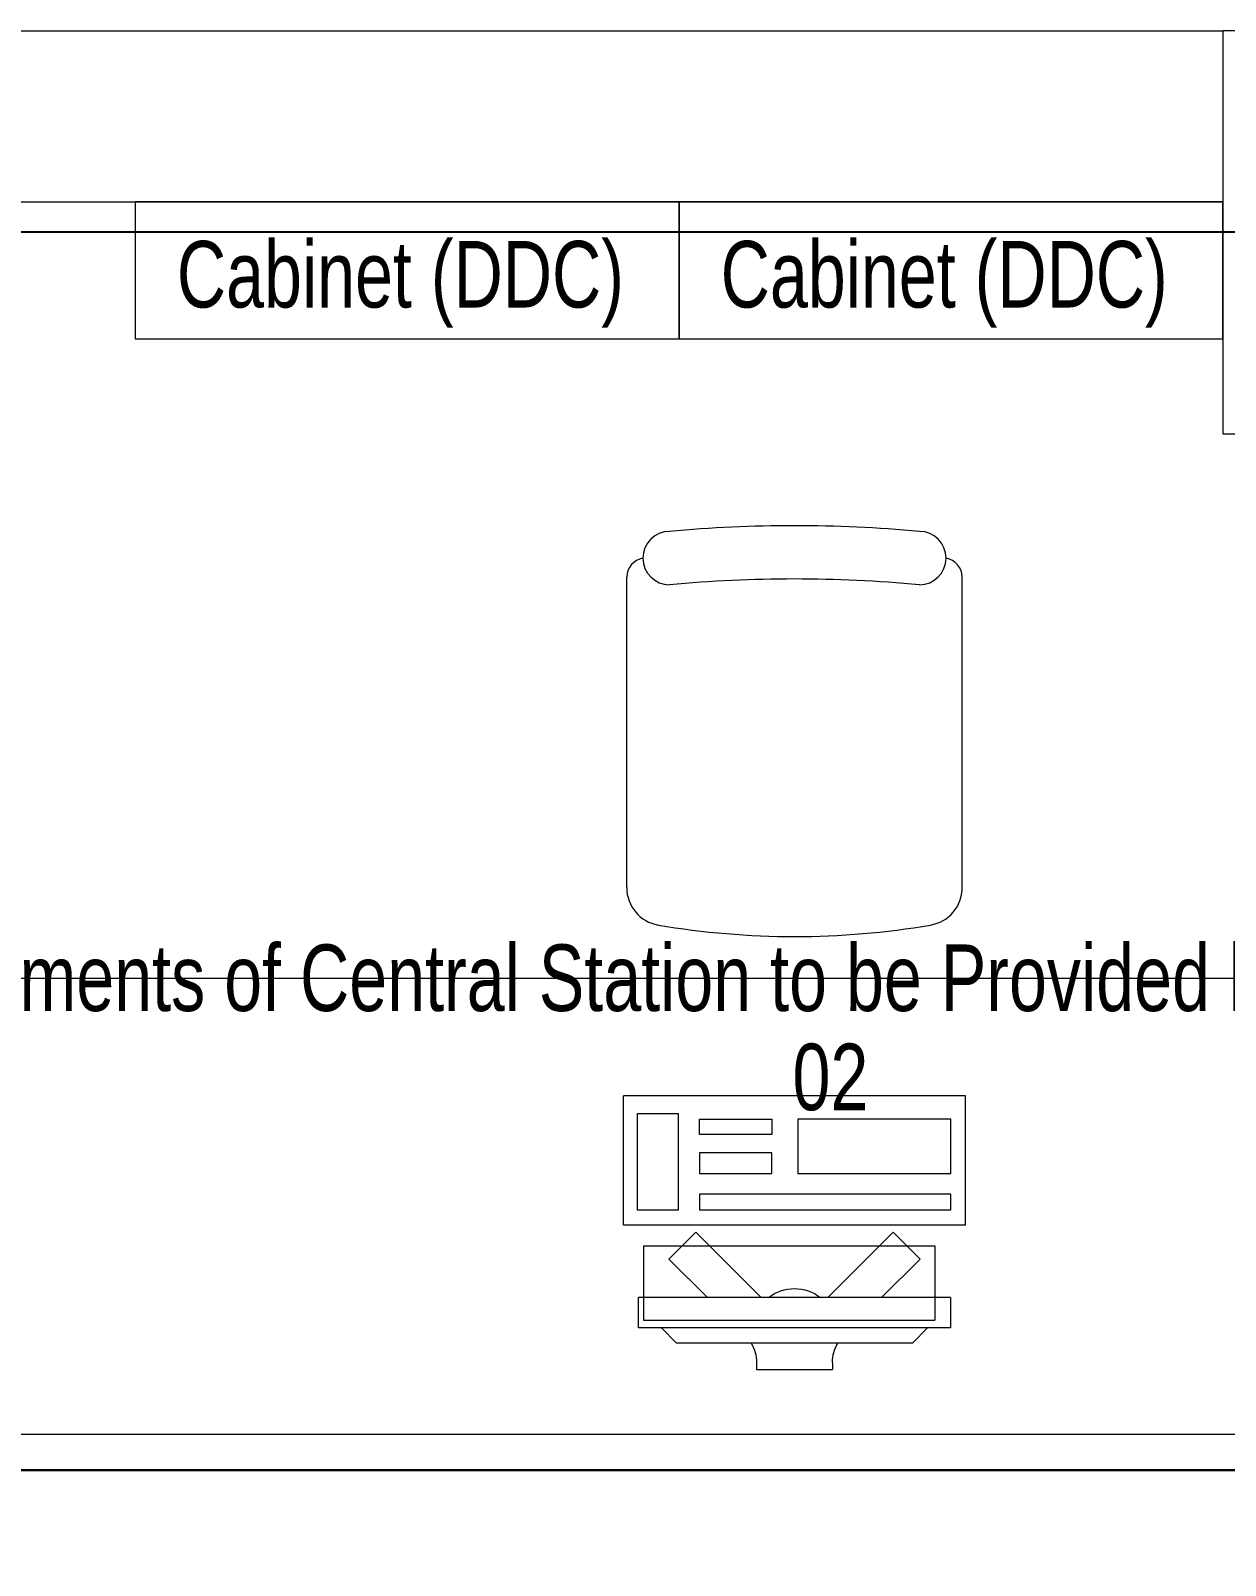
# Model space of a CAD drawing. Header units: metres. Extents: x 75097 to 220695, y -1557923 to -1361206.
# Drawn here: x 105981 to 107551, y -1398840 to -1396823 of the extents above; entities that cross this region are included whole.
import ezdxf

# ---------------------------------------------------------------- set-up
doc = ezdxf.new("R2010")
doc.units = ezdxf.units.M
doc.layers.get('0').update_dxf_attribs({"lineweight": 0})
doc.layers.add('A-100 - Copy$0$axes', color=8, linetype='Continuous')
for name, color, linetype, lineweight in [('A-100 - Copy$0$Medical Equipment and Furniture', 8, 'Continuous', 0), ('A-100 - Copy$0$Structure', 8, 'Continuous', 9), ('A-100 - Copy$0$Walls', 8, 'Continuous', 0), ('E-LG', 245, 'Continuous', 30)]:
    doc.layers.add(name, color=color, linetype=linetype, lineweight=lineweight)
doc.styles.add('A-100 - Copy$0$X3G_ENTITY_257CFD', font='swisscl.ttf', dxfattribs={"height": 200})

# ---------------------------------------------------------------- blocks, each defined once
blk = doc.blocks.new('A-100 - Copy$0$GF21021-P')
for p, q in [((-0.2206925752225288, 0.475630726151536), (-0.2206925752225288, 0.06749772800833401)), ((0.2204969616095695, 0.475630726151536), (0.2204969616095695, 0.06749772800833401))]:
    blk.add_line(p, q)
for centre, radius, start, end in [((-0.1706925752223469, 0.475630726151536), 0.05, 99.63288415992884, 180), ((-9.78068064796e-05, -0.5294775460317283), 1.069482816835118, 80.36711584007115, 99.63288415992884), ((0.1704969616093876, 0.475630726151536), 0.05, 0, 80.36711584007115), ((-0.1956925752219831, 0.06749772800833401), 0.025, 180, 261.4720758531163), ((-0.1642869922634418, 0.0424977280083283), 0.0351139560901341, 90, 270), ((-7.768512659999999e-07, 1.846735474005), 1.776735474005004, 264.6945553321432, 275.3052680112919), ((0.1640913786504825, 0.0424977280083283), 0.0351139560901341, 270, 90), ((0.1954969616090239, 0.06749772800833401), 0.025, 278.5279241468836, 0), ((0, 1.831363171441721), 1.831363171441721, 264.8532206013868, 275.1469821681449)]:
    blk.add_arc(centre, radius, start, end)
blk = doc.blocks.new('A-100 - Copy$0$ITCWLS1-P')
for p, q in [((-0.1699999999364081, 0.4500000000225556), (-0.1699999999982537, 2.18278e-11)), ((-0.1699999999400461, 0.4500000000225556), (5.82077e-11, 0.4500000000007275)), ((5.82077e-11, 0.4500000000007275), (0, 0)), ((-0.2650894508826422, 0.4300000000221987, 5.3142759e-09), (-0.3050894508816963, 0.4300000000222903, 5.3202569e-09)), ((-0.3050894508816963, 0.4300000000222903, 5.3202569e-09), (-0.305089450880502, 0.0200000000222894, 5.3430671e-09)), ((-0.2650894508826422, 0.4300000000221987, 5.3142759e-09), (-0.2650894508814479, 0.0200000000221979, 5.3370861e-09)), ((-0.1495693687724098, 0.4304734261705086), (-0.1291389324400199, 0.4304734261668706)), ((-0.1291389324400199, 0.4304734261668706), (-0.1291389324433112, 0.4089273506178871)), ((-0.1969999999455467, 0.4093850739918707), (-0.2949999999727879, 0.4093850740064229)), ((-0.2949999999691499, 0.0263850739975168), (-0.2949999999145802, 0.4093850740064229)), ((-0.1969999999964784, 0.0263850739866029), (-0.1969999999455467, 0.4093850739918707)), ((-0.3250894508822464, 0.3800000000194237, 5.3257268e-09), (-0.3050894508817641, 0.4000000000198165, 5.3217445e-09)), ((-0.3250894508822464, 0.3800000000194237, 5.3257268e-09), (-0.3250894508808251, 0.0700000000252438, 5.3435783e-09)), ((-0.3503228691952465, 0.2750000000221888), (-0.3596121910766719, 0.2750000000221888)), ((-0.3596121910766719, 0.1750000000221945), (-0.3596121910766719, 0.2750000000221888)), ((-0.350322869195243, 0.1750000000221945), (-0.3596121910766719, 0.1750000000221945)), ((-0.3250894508808251, 0.0700000000252438, 5.3435783e-09), (-0.3050894508804343, 0.0500000000247632, 5.3415795e-09)), ((-0.1969999999964784, 0.0263850739866029), (-0.2949999999727879, 0.0263850739975168)), ((-0.305089450880502, 0.0200000000222894, 5.3430671e-09), (-0.2650894508814479, 0.0200000000221979, 5.3370861e-09)), ((-0.1699999999982537, 2.18278e-11), (0, 0))]:
    blk.add_line(p, q)
at = {"extrusion": (2.482809e-10, 3.18408e-10, -1)}
for p, q in [((-0.2650894508823398, 0.3395227402161751), (-0.2144258003356191, 0.3901863907626434)), ((-0.1790704612763825, 0.3548310517032291), (-0.2144258003356191, 0.3901863907626434)), ((-0.2650894508821587, 0.2688120620979006), (-0.1790704612763825, 0.3548310517032291))]:
    blk.add_line(p, q, dxfattribs=at)
at = {"extrusion": (2.482809e-10, -3.18408e-10, -1)}
for p, q in [((-0.2650894508819313, 0.1811879379462553), (-0.1790704612763826, 0.0951689483411542)), ((-0.2650894508817466, 0.1104772598276042), (-0.2144258003356193, 0.0598136092817398)), ((-0.1790704612763826, 0.0951689483411542), (-0.2144258003356193, 0.0598136092817398))]:
    blk.add_line(p, q, dxfattribs=at)
for points in [[(-0.1291389324433112, 0.4089273506178871), (-0.1291389324869669, 0.0999575913556327), (-0.1495693688193568, 0.0999575913592707), (-0.1495693687724098, 0.4304734261705086)], [(-0.1495684718243585, 0.0999575913592774), (-0.1495690132306086, 0.0999576858905274), (-0.1495695460431087, 0.0999578405780274), (-0.1495700616681087, 0.0999580554217773), (-0.1495705601056086, 0.0999583132342774), (-0.1495710241681086, 0.0999586226092774), (-0.1495714452618585, 0.0999589749530274), (-0.1495718147931085, 0.0999593616717773), (-0.1495721327618585, 0.0999597741717774), (-0.1495724507306085, 0.0999603413592774), (-0.1495726999493586, 0.0999609257342774), (-0.1495728718243586, 0.0999615272967774), (-0.1495729663556086, 0.0999621288592774), (-0.1495729921368586, 0.0999627476092774), (-0.1495729405743585, 0.0999633577655274), (-0.1495728202618586, 0.0999639765155274), (-0.1495726226056085, 0.0999645866717774), (-0.1495723390118585, 0.0999651194842773), (-0.1495720382306086, 0.0999656007342774), (-0.1495716858868586, 0.0999660304217774), (-0.1495713077618587, 0.0999663999530274), (-0.1495708780743586, 0.0999667351092774), (-0.1495703968243586, 0.0999670358905274), (-0.1495698640118587, 0.0999672851092774), (-0.1495692882306087, 0.0999675085467774), (-0.1495686866681086, 0.0999676202655274), (-0.1495680679181085, 0.0999676546405274), (-0.1495674319806085, 0.0999676202655274), (-0.1495667960431085, 0.0999675085467774), (-0.1495661772931086, 0.0999673280780273), (-0.1495655843243585, 0.0999670702655274), (-0.1495650343243585, 0.0999667437030274), (-0.1495645444806085, 0.0999663312030274), (-0.1495641233868586, 0.0999659187030274), (-0.1495637624493585, 0.0999654202655274), (-0.1495634530743587, 0.0999648702655274), (-0.1495632124493585, 0.0999642772967774), (-0.1495630319806086, 0.0999636585467774), (-0.1495629288556085, 0.0999630312030274), (-0.1495629030743587, 0.0999624038592774), (-0.1495629632306087, 0.0999618022967774), (-0.1495630749493585, 0.0999613038592774), (-0.1495632382306086, 0.0999608226092774), (-0.1495634530743587, 0.0999603585467774), (-0.1495637022931086, 0.0999599116717774), (-0.1495639858868586, 0.0999595077655274), (-0.1495643038556086, 0.0999591296405274), (-0.1495646476056086, 0.0999588030780274), (-0.1495650171368587, 0.0999585108905274), (-0.1495654124493585, 0.0999582616717774), (-0.1495658335431086, 0.0999580468280274), (-0.1495667015118586, 0.0999577546405274), (-0.1495675952618586, 0.0999576085467774), (-0.1495684718243585, 0.0999575913592774)], [(-0.1495726226056085, 0.0999608827655274), (-0.1495727429181085, 0.0999613124530274), (-0.1495728374493587, 0.0999617421405273), (-0.1495728976056087, 0.0999621718280274), (-0.1495729147931085, 0.0999626015155273), (-0.1495728976056087, 0.0999630312030274), (-0.1495728374493587, 0.0999634608905274), (-0.1495727343243586, 0.0999638905780274), (-0.1495725882306086, 0.0999643202655274), (-0.1495633327618585, 0.0999643632342774), (-0.1495630921368586, 0.0999635038592773), (-0.1495630061993586, 0.0999626358905274), (-0.1495630233868587, 0.0999622062030274), (-0.1495630921368586, 0.0999617679217774), (-0.1495631866681085, 0.0999613296405274), (-0.1495633327618585, 0.0999608827655274), (-0.1495726226056085, 0.0999608827655274)], [(-0.1495684718243585, 0.0999576772967774), (-0.1495701905743586, 0.0999582015155274), (-0.1495701991681085, 0.0999583046405274), (-0.1495701304181086, 0.0999583905780274), (-0.1495702335431087, 0.0999584507342774), (-0.1495703882306086, 0.0999584421405274), (-0.1495705515118587, 0.0999584421405274), (-0.1495706632306085, 0.0999585108905274), (-0.1495703452618585, 0.0999585022967774), (-0.1495701819806087, 0.0999585108905274), (-0.1495700444806086, 0.0999585710467774), (-0.1495701304181086, 0.0999587343280274), (-0.1495702679181087, 0.0999588374530274), (-0.1495705944806086, 0.0999589233905274), (-0.1495709640118586, 0.0999589491717773), (-0.1495711358868587, 0.0999589663592774), (-0.1495712991681085, 0.0999590007342773), (-0.1495707233868585, 0.0999590007342773), (-0.1495707233868585, 0.0999590866717774), (-0.1495709468243586, 0.0999592585467774), (-0.1495711960431086, 0.0999593702655274), (-0.1495717632306085, 0.0999594562030274), (-0.1495716601056086, 0.0999594905780273), (-0.1495715397931087, 0.0999594819842774), (-0.1495714280743586, 0.0999594905780273), (-0.1495713335431087, 0.0999595335467774), (-0.1495714366681086, 0.0999598858905274), (-0.1495717460431086, 0.0999599116717774), (-0.1495720726056086, 0.0999599202655274), (-0.1495719608868585, 0.0999599632342774), (-0.1495718319806086, 0.0999599632342774), (-0.1495715569806085, 0.0999599632342774), (-0.1495715913556087, 0.0999601007342774), (-0.1495716772931087, 0.0999602038592774), (-0.1495719265118586, 0.0999603929217773), (-0.1495723819806086, 0.0999603929217773), (-0.1495723218243586, 0.0999604530780274), (-0.1495722358868586, 0.0999604616717774), (-0.1495720468243585, 0.0999604530780274), (-0.1495720210431085, 0.0999605218280274), (-0.1495720468243585, 0.0999605905780274), (-0.1495720811993585, 0.0999606679217774), (-0.1495720726056086, 0.0999607452655274), (-0.1495685749493586, 0.0999607452655274), (-0.1495685491681086, 0.0999606937030274), (-0.1495685835431085, 0.0999606421405274), (-0.1495686007306086, 0.0999605819842774), (-0.1495685491681086, 0.0999605132342774), (-0.1495636249493587, 0.0999605132342774), (-0.1495635390118587, 0.0999607194842774), (-0.1495633929181087, 0.0999607194842774), (-0.1495637882306086, 0.0999599460467774), (-0.1495685147931086, 0.0999598601092774), (-0.1495684632306086, 0.0999597569842774), (-0.1495683858868585, 0.0999596796405274), (-0.1495682827618586, 0.0999596108905274), (-0.1495682054181086, 0.0999595163592774), (-0.1495654038556086, 0.0999594905780273), (-0.1495641577618586, 0.0999594562030274), (-0.1495658507306087, 0.0999594304217774), (-0.1495659022931085, 0.0999593960467774), (-0.1495659022931085, 0.0999593272967774), (-0.1495659022931085, 0.0999592499530274), (-0.1495659366681087, 0.0999591640155274), (-0.1495658077618586, 0.0999590608905274), (-0.1495656616681086, 0.0999590093280274), (-0.1495654983868585, 0.0999589921405274), (-0.1495653351056086, 0.0999589921405274), (-0.1495649827618587, 0.0999590265155274), (-0.1495646476056086, 0.0999590007342773), (-0.1495648796368586, 0.0999589405780274), (-0.1495651632306086, 0.0999589405780274), (-0.1495654382306085, 0.0999589405780274), (-0.1495656874493586, 0.0999588804217774), (-0.1495656530743586, 0.0999587085467774), (-0.1495656272931086, 0.0999585108905274), (-0.1495652577618586, 0.0999585108905274), (-0.1495653608868587, 0.0999584507342774), (-0.1495654983868585, 0.0999584507342774), (-0.1495656530743586, 0.0999584507342774), (-0.1495657905743587, 0.0999583905780274), (-0.1495658077618586, 0.0999582960467774), (-0.1495657476056086, 0.0999582015155274), (-0.1495660483868587, 0.0999580554217773), (-0.1495663663556087, 0.0999579351092774), (-0.1495670280743585, 0.0999577718280274), (-0.1495676897931085, 0.0999576858905274), (-0.1495683515118585, 0.0999576772967774), (-0.1495684718243585, 0.0999576772967774)], [(-0.1495706202618586, 0.0999645007342774), (-0.1495705944806086, 0.0999646210467774), (-0.1495705772931085, 0.0999647499530274), (-0.1495723561993586, 0.0999647929217774), (-0.1495706202618586, 0.0999648101092774), (-0.1495705171368585, 0.0999649046405274), (-0.1495704913556085, 0.0999649905780274), (-0.1495705171368585, 0.0999650765155274), (-0.1495706374493585, 0.0999650765155274), (-0.1495705601056086, 0.0999651796405274), (-0.1495706116681087, 0.0999652655780274), (-0.1495707233868585, 0.0999652741717774), (-0.1495709897931087, 0.0999652655780274), (-0.1495710585431086, 0.0999651796405274), (-0.1495711530743585, 0.0999651108905274), (-0.1495713593243587, 0.0999649562030274), (-0.1495713679181086, 0.0999650335467774), (-0.1495713249493585, 0.0999650937030274), (-0.1495712819806086, 0.0999651538592774), (-0.1495712733868587, 0.0999652397967774), (-0.1495720726056086, 0.0999652655780274), (-0.1495718921368586, 0.0999652913592774), (-0.1495716944806086, 0.0999652913592774), (-0.1495712991681085, 0.0999652999530274), (-0.1495711702618586, 0.0999654804217773), (-0.1495710499493587, 0.0999657038592773), (-0.1495711874493587, 0.0999657554217773), (-0.1495713679181086, 0.0999657554217773), (-0.1495717632306085, 0.0999657554217773), (-0.1495700444806086, 0.0999660390155274), (-0.1495700788556086, 0.0999659616717774), (-0.1495700874493585, 0.0999658499530274), (-0.1495699929181086, 0.0999658241717774), (-0.1495698640118587, 0.0999658499530274), (-0.1495697866681086, 0.0999660218280273), (-0.1495697522931086, 0.0999661335467774), (-0.1495697608868586, 0.0999662452655273), (-0.1495712991681085, 0.0999662452655273), (-0.1495698983868586, 0.0999662796405274), (-0.1495697608868586, 0.0999664257342774), (-0.1495698124493586, 0.0999665546405274), (-0.1495698382306086, 0.0999666233905274), (-0.1495698382306086, 0.0999667093280274), (-0.1495707233868585, 0.0999667351092774), (-0.1495704655743587, 0.0999667866717773), (-0.1495701905743586, 0.0999667866717773), (-0.1495696147931086, 0.0999667952655274), (-0.1495695546368586, 0.0999668812030273), (-0.1495696147931086, 0.0999669929217774), (-0.1495697093243585, 0.0999670187030274), (-0.1495698382306086, 0.0999670187030274), (-0.1495697608868586, 0.0999672507342774), (-0.1495687038556085, 0.0999675085467774), (-0.1495681624493587, 0.0999675772967774), (-0.1495676124493587, 0.0999675687030274), (-0.1495674663556087, 0.0999674827655274), (-0.1495672944806087, 0.0999674569842774), (-0.1495671226056087, 0.0999674226092774), (-0.1495670022931087, 0.0999672851092774), (-0.1495661429181087, 0.0999672249530274), (-0.1495669765118587, 0.0999671647967774), (-0.1495668046368587, 0.0999669929217774), (-0.1495666069806086, 0.0999668726092774), (-0.1495663921368585, 0.0999668038592774), (-0.1495661601056085, 0.0999667694842774), (-0.1495651976056086, 0.0999667351092774), (-0.1495662632306086, 0.0999667351092774), (-0.1495662202618585, 0.0999666147967774), (-0.1495662890118586, 0.0999665890155274), (-0.1495663319806085, 0.0999665374530274), (-0.1495664265118587, 0.0999664257342774), (-0.1495666069806086, 0.0999664687030274), (-0.1495666585431087, 0.0999666147967774), (-0.1495667960431085, 0.0999667351092774), (-0.1495668905743587, 0.0999666749530274), (-0.1495668647931087, 0.0999665632342773), (-0.1495668046368587, 0.0999664601092774), (-0.1495667015118586, 0.0999663741717774), (-0.1495665726056087, 0.0999663054217774), (-0.1495651374493586, 0.0999662796405274), (-0.1495646476056086, 0.0999662796405274), (-0.1495664007306087, 0.0999660991717774), (-0.1495664265118587, 0.0999660218280273), (-0.1495663749493586, 0.0999659101092774), (-0.1495662632306086, 0.0999658155780274), (-0.1495641577618586, 0.0999657554217773), (-0.1495661772931086, 0.0999657554217773), (-0.1495662804181087, 0.0999655921405274), (-0.1495663835431086, 0.0999656093280274), (-0.1495665124493587, 0.0999656522967774), (-0.1495665124493587, 0.0999657296405274), (-0.1495668046368587, 0.0999657554217773), (-0.1495671226056087, 0.0999657554217773), (-0.1495671999493585, 0.0999656866717774), (-0.1495672858868585, 0.0999655319842774), (-0.1495671999493585, 0.0999653601092774), (-0.1495638483868585, 0.0999652999530274), (-0.1495664007306087, 0.0999652226092774), (-0.1495662632306086, 0.0999650765155274), (-0.1495663233868586, 0.0999648702655274), (-0.1495635390118587, 0.0999648101092774), (-0.1495662804181087, 0.0999647327655274), (-0.1495663491681086, 0.0999646296405273), (-0.1495663663556087, 0.0999645007342774), (-0.1495665468243587, 0.0999645007342774), (-0.1495665897931085, 0.0999646124530274), (-0.1495666327618587, 0.0999647499530274), (-0.1495669593243586, 0.0999647757342774), (-0.1495673202618587, 0.0999647929217774), (-0.1495673460431085, 0.0999645007342774), (-0.1495706202618586, 0.0999645007342774)], [(-0.1495707835431087, 0.0999653601092774), (-0.1495707749493585, 0.0999653858905274), (-0.1495707663556086, 0.0999654030780274), (-0.1495707147931086, 0.0999654288592774), (-0.1495706632306085, 0.0999654460467774), (-0.1495706202618586, 0.0999654718280274), (-0.1495705944806086, 0.0999654460467774), (-0.1495705772931085, 0.0999654202655274), (-0.1495705858868587, 0.0999653858905274), (-0.1495706030743585, 0.0999653601092774), (-0.1495706288556086, 0.0999653429217774), (-0.1495706546368586, 0.0999653343280274), (-0.1495706890118585, 0.0999653343280274), (-0.1495707233868585, 0.0999653601092774), (-0.1495707835431087, 0.0999653601092774)], [(-0.1495704397931087, 0.0999653601092774), (-0.1495704054181085, 0.0999655319842774), (-0.1495703796368587, 0.0999656265155274), (-0.1495703280743587, 0.0999657038592773), (-0.1495700444806086, 0.0999657038592773), (-0.1495700444806086, 0.0999655062030274), (-0.1495701476056087, 0.0999655147967774), (-0.1495702249493586, 0.0999654460467774), (-0.1495703108868586, 0.0999653687030274), (-0.1495704397931087, 0.0999653601092774)], [(-0.1495698983868586, 0.0999648702655274), (-0.1495698811993585, 0.0999650077655274), (-0.1495698038556087, 0.0999651624530273), (-0.1495696749493586, 0.0999652140155273), (-0.1495695202618587, 0.0999652140155273), (-0.1495691851056086, 0.0999652226092774), (-0.1495694772931085, 0.0999649819842774), (-0.1495696577618587, 0.0999648874530274), (-0.1495698640118587, 0.0999648702655274), (-0.1495698983868586, 0.0999648702655274)], [(-0.1495697179181087, 0.0999653601092774), (-0.1495696663556086, 0.0999654976092774), (-0.1495695804181086, 0.0999656522967774), (-0.1495693397931087, 0.0999656952655274), (-0.1495690905743586, 0.0999656952655274), (-0.1495685749493586, 0.0999657038592773), (-0.1495685577618585, 0.0999656093280274), (-0.1495686007306086, 0.0999655147967774), (-0.1495687554181085, 0.0999653601092774), (-0.1495697179181087, 0.0999653601092774)], [(-0.1495692108868586, 0.0999663312030274), (-0.1495691851056086, 0.0999663741717774), (-0.1495691163556086, 0.0999663827655274), (-0.1495690476056085, 0.0999663999530274), (-0.1495690046368586, 0.0999664687030274), (-0.1495691507306086, 0.0999665116717774), (-0.1495692968243586, 0.0999664858905274), (-0.1495694429181086, 0.0999664515155274), (-0.1495696147931086, 0.0999664515155274), (-0.1495696405743586, 0.0999666147967774), (-0.1495694686993586, 0.0999666577655274), (-0.1495692710431086, 0.0999666405780274), (-0.1495688585431086, 0.0999666147967774), (-0.1495687983868587, 0.0999665116717774), (-0.1495685749493586, 0.0999664772967774), (-0.1495684460431087, 0.0999664515155274), (-0.1495683257306085, 0.0999663655780274), (-0.1495692108868586, 0.0999663312030274)], [(-0.1495694171368586, 0.0999658671405274), (-0.1495693226056086, 0.0999659788592773), (-0.1495692280743587, 0.0999661851092774), (-0.1495684288556086, 0.0999661851092774), (-0.1495684116681085, 0.0999660562030274), (-0.1495684890118586, 0.0999659015155274), (-0.1495683429181086, 0.0999658757342774), (-0.1495684116681085, 0.0999658585467774), (-0.1495689186993586, 0.0999658499530274), (-0.1495694171368586, 0.0999658671405274)], [(-0.1495687554181085, 0.0999648702655274), (-0.1495686952618586, 0.0999650765155274), (-0.1495685405743586, 0.0999650937030274), (-0.1495683686993586, 0.0999651022967774), (-0.1495683515118585, 0.0999648960467773), (-0.1495685405743586, 0.0999648702655274), (-0.1495687554181085, 0.0999648702655274)], [(-0.1495685147931086, 0.0999600062030274), (-0.1495684890118586, 0.0999603499530273), (-0.1495637624493585, 0.0999603757342774), (-0.1495637624493585, 0.0999602897967774), (-0.1495637968243587, 0.0999601952655274), (-0.1495638741681086, 0.0999600062030274), (-0.1495685147931086, 0.0999600062030274)], [(-0.1495676897931085, 0.0999592241717773), (-0.1495678530743586, 0.0999592757342774), (-0.1495679476056085, 0.0999593015155274), (-0.1495680421368587, 0.0999593444842774), (-0.1495677757306085, 0.0999593960467774), (-0.1495674749493586, 0.0999593960467774), (-0.1495668561993585, 0.0999593960467774), (-0.1495669163556087, 0.0999593101092774), (-0.1495670968243586, 0.0999592671405273), (-0.1495672858868585, 0.0999592585467774), (-0.1495674921368587, 0.0999592585467774), (-0.1495676897931085, 0.0999592241717773)], [(-0.1495676124493587, 0.0999660991717774), (-0.1495677155743585, 0.0999661851092774), (-0.1495676811993586, 0.0999661851092774), (-0.1495676296368585, 0.0999661851092774), (-0.1495676038556085, 0.0999661851092774), (-0.1495675780743585, 0.0999661679217774), (-0.1495675694806086, 0.0999661421405274), (-0.1495675694806086, 0.0999660991717774), (-0.1495676124493587, 0.0999660991717774)], [(-0.1495673460431085, 0.0999648702655274), (-0.1495672515118586, 0.0999650077655274), (-0.1495671827618586, 0.0999651796405274), (-0.1495669765118587, 0.0999652054217774), (-0.1495667530743586, 0.0999652226092774), (-0.1495667530743586, 0.0999648702655274), (-0.1495673202618587, 0.0999648702655274), (-0.1495673460431085, 0.0999648702655274)]]:
    blk.add_lwpolyline(points)
for points in [[(-0.1018984156071383, 0.4304734261640989), (-0.0303916936063615, 0.4304734261568229), (-0.0303916936354653, 0.2294380549174093), (-0.1018984156362421, 0.2294380549246852)], [(-0.1018984156398801, 0.1953641349064128), (-0.0746577039717522, 0.1953641349027748), (-0.0746577039856998, 0.0999575913471441), (-0.1018984156538277, 0.0999575913507821)], [(-0.0303916936391033, 0.1953641348991368), (-0.0508221299714932, 0.1953641348991368), (-0.0508221299842274, 0.0999575913439608), (-0.0303916936518374, 0.0999575913439608)], [(-0.1495694400026829, 0.099963464303091), (-0.1495694384208311, 0.0999634824943854), (-0.1495694336752761, 0.09996349989475399), (-0.1495694257660177, 0.0999635165041967), (-0.1495694146930558, 0.0999635307408619), (-0.1495694012473164, 0.0999635433956754), (-0.1495693854287995, 0.0999635528867856), (-0.1495693688193568, 0.0999635592141923), (-0.1495693506280623, 0.0999635663325249), (-0.1495693340186196, 0.0999635758236351), (-0.1495693197819544, 0.0999635884784486), (-0.1495693079180668, 0.0999636035060396), (-0.1495692984269566, 0.0999636201154824), (-0.1495692920995498, 0.0999636383067768), (-0.1495692889358465, 0.0999636572889971), (-0.1495692897267723, 0.0999636762712174), (-0.1495692936814016, 0.0999636952534376), (-0.1495693007997342, 0.0999637126538062), (-0.1495693102908443, 0.0999637292632489), (-0.1495693229456577, 0.0999637434999141), (-0.1495693379732489, 0.0999637553638018), (-0.1495693553736174, 0.0999637640639861), (-0.1495693735649118, 0.0999637703913929), (-0.1495693925471321, 0.0999637727641704), (-0.1495698908304143, 0.0999637727641704), (-0.149569907439857, 0.0999637719732445), (-0.1495699232583739, 0.0999637680186154), (-0.1495699382859651, 0.0999637609002827), (-0.1495699517317043, 0.0999637522000984), (-0.1495699643865179, 0.0999637411271366), (-0.149569973877628, 0.0999637276813972), (-0.1495699817868864, 0.0999637126538062), (-0.1495699865324415, 0.0999636968352893), (-0.1495699881142932, 0.0999636802258466), (-0.1495699873233675, 0.0999636636164038), (-0.1495699841596639, 0.0999636477978869), (-0.1495699778322571, 0.0999636327702959), (-0.149569969132073, 0.0999636185336307), (-0.1495699580591111, 0.09996360666974301), (-0.1495699446133717, 0.09996359638770698), (-0.1495699303767065, 0.0999635884784486), (-0.1495699145581896, 0.0999635829419677), (-0.14956989162134, 0.0999635766145609), (-0.1495698702663423, 0.0999635679143766), (-0.1495698497022703, 0.0999635552595631), (-0.149569831510976, 0.0999635410228979), (-0.1495698149015333, 0.0999635244134552), (-0.1495698006648679, 0.0999635054312349), (-0.1495697895919062, 0.0999634848671629), (-0.1495697808917219, 0.0999634635121651), (-0.1495697745643151, 0.0999634405753156), (-0.1495697721915375, 0.0999634168475403), (-0.1495697247359869, 0.0999624440087513), (-0.1495697207813577, 0.0999623791528321), (-0.1495697191995059, 0.099962313505987), (-0.1495697207813577, 0.0999622486500677), (-0.1495697247359869, 0.0999621830032226), (-0.1495697286906162, 0.09996214029322699), (-0.1495697365998746, 0.0999620983741572), (-0.1495697468819105, 0.0999620564550875), (-0.1495697595367241, 0.0999620153269435), (-0.1495697753552411, 0.0999619749897254), (-0.1495697935465353, 0.09996193623435902), (-0.1495698149015333, 0.0999618982699185), (-0.1495698378383826, 0.0999618618873297), (-0.1495698639389357, 0.0999618278775183), (-0.14956989162134, 0.0999617946586328), (-0.1495699224674482, 0.0999617638125249), (-0.1495699541044818, 0.0999617353391945), (-0.1495699881142932, 0.0999617092386416), (-0.1495700237059562, 0.0999616847199405), (-0.1495700616703967, 0.0999616633649426), (-0.1495700996348374, 0.0999616443827223), (-0.1495701399720554, 0.0999616277732796), (-0.1495701803092734, 0.0999616135366144), (-0.1495702222283431, 0.0999616024636526), (-0.1495702641474129, 0.0999615945543941), (-0.1495703076483344, 0.0999615890179132), (-0.14957035035833, 0.0999615866451357), (-0.1495703930683258, 0.0999615866451357), (-0.1495704365692471, 0.0999615905997649), (-0.1495704856066494, 0.0999615985090234), (-0.149570533853126, 0.0999616095819852), (-0.1495705813086766, 0.0999616238186504), (-0.1495706279733014, 0.099961641219019), (-0.1495706738470005, 0.0999616617830909), (-0.1495707062749602, 0.0999616783925337), (-0.1495707363301423, 0.0999616981656798), (-0.1495707655943986, 0.0999617203116035), (-0.1495707924858772, 0.0999617448303046), (-0.1495708162136525, 0.0999617717217834), (-0.1495708383595763, 0.0999618009860396), (-0.1495708573417965, 0.0999618318321475), (-0.1495708739512392, 0.09996186505103301), (-0.1495708873969787, 0.0999618990608444), (-0.1495709063791989, 0.0999619599621344), (-0.1495709229886416, 0.0999620216543503), (-0.149570936434381, 0.0999620849284179), (-0.1495709475073429, 0.0999621482024854), (-0.1495709554166013, 0.09996221147655301), (-0.1495709609530821, 0.0999622755415464), (-0.1495709625349338, 0.0999623396065399), (-0.1495709617440081, 0.0999624036715333), (-0.1495709585803046, 0.0999624677365267), (-0.1495708873969787, 0.0999634405753156), (-0.1495708826514236, 0.0999634603484617), (-0.149570875533091, 0.0999634785397562), (-0.1495708660419809, 0.0999634959401248), (-0.1495708541780932, 0.0999635117586417), (-0.1495708399414278, 0.0999635259953068), (-0.1495708241229111, 0.0999635378591945), (-0.1495708067225424, 0.0999635481412305), (-0.1495707877403222, 0.0999635552595631), (-0.1495707687581019, 0.0999635592141923), (-0.1495707521486592, 0.0999635671234508), (-0.149570737911994, 0.0999635766145609), (-0.1495707244662546, 0.0999635884784486), (-0.1495707141842185, 0.0999636027151138), (-0.1495707054840344, 0.0999636177427049), (-0.1495706991566276, 0.0999636343521476), (-0.1495706959929243, 0.0999636517525162), (-0.1495706959929243, 0.0999636699438106), (-0.1495706983657018, 0.0999636873441792), (-0.1495707031112569, 0.0999637039536219), (-0.1495707110205152, 0.0999637197721388), (-0.1495707213025513, 0.099963734008804), (-0.1495707339573647, 0.0999637466636175), (-0.1495707481940299, 0.0999637569456535), (-0.1495707640125469, 0.0999637656458378), (-0.1495707806219896, 0.0999637703913929), (-0.1495707980223581, 0.0999637735550962), (-0.1495708162136525, 0.0999637727641704), (-0.1495715517746882, 0.0999637727641704), (-0.1495715707569084, 0.0999637703913929), (-0.1495715889482029, 0.099963764854912), (-0.1495716055576456, 0.0999637569456535), (-0.1495716213761625, 0.0999637458726917), (-0.1495716348219019, 0.0999637332178782), (-0.1495716466857896, 0.0999637181902871), (-0.1495716553859737, 0.0999637015808444), (-0.1495716617133805, 0.0999636833895499), (-0.1495716648770838, 0.0999636644073297), (-0.1495716656680098, 0.0999636454251094), (-0.1495716632952323, 0.0999636264428892), (-0.1495716577587512, 0.0999636082515947), (-0.1495716490585671, 0.099963591642152), (-0.149571638776531, 0.0999635758236351), (-0.1495716253307916, 0.0999635623778957), (-0.1495716103032006, 0.09996355051400801), (-0.1495715929028322, 0.0999635418138237), (-0.1495715755024635, 0.09996353548641698), (-0.1495715588930208, 0.0999635275771586), (-0.1495715430745038, 0.0999635172951226), (-0.1495715304196904, 0.0999635038493832), (-0.1495715193467285, 0.0999634888217921), (-0.1495715106465442, 0.0999634722123494), (-0.1495715059009891, 0.09996345402105498), (-0.1495715035282116, 0.0999634358297605), (-0.1495715043191376, 0.0999634168475403), (-0.1495715517746882, 0.0999624440087513), (-0.149571557311169, 0.0999623759891287), (-0.1495715588930208, 0.0999623071785802), (-0.149571558102095, 0.0999622383680317), (-0.1495715533565399, 0.0999621695574832), (-0.1495715462382071, 0.0999621007469348), (-0.1495715351652455, 0.0999620327273121), (-0.1495715209285803, 0.0999619654986153), (-0.1495715043191376, 0.0999618990608444), (-0.1495714892915464, 0.0999618555599229), (-0.1495714718911779, 0.0999618136408531), (-0.1495714521180317, 0.0999617733036351), (-0.1495714291811822, 0.0999617337573428), (-0.1495714038715551, 0.0999616965838281), (-0.1495713761891507, 0.0999616602012393), (-0.1495713461339686, 0.0999616269823537), (-0.149571313706009, 0.0999615945543941), (-0.1495712796961975, 0.0999615652901379), (-0.1495712433136088, 0.0999615376077333), (-0.1495712053491681, 0.0999615130890321), (-0.1495711658028759, 0.0999614909431085), (-0.1495711246747321, 0.0999614719608882), (-0.1495710503277027, 0.0999614419057061), (-0.1495709759806733, 0.0999614158051532), (-0.1495708992608663, 0.0999613928683038), (-0.1495708225410594, 0.0999613730951577), (-0.1495707450303266, 0.0999613572766408), (-0.1495706667286679, 0.0999613438309014), (-0.1495705876360834, 0.0999613343397912), (-0.149570508543499, 0.0999613280123845), (-0.1495704294509145, 0.0999613248486811), (-0.1495703495674042, 0.0999613256396069), (-0.1495702704748197, 0.0999613295942362), (-0.1495702103644555, 0.0999613375034946), (-0.1495701510450172, 0.0999613485764565), (-0.1495700925165048, 0.0999613628131216), (-0.1495700347789181, 0.0999613802134902), (-0.1495699778322571, 0.0999613999866364), (-0.1495699216765222, 0.09996142213256), (-0.149569867102639, 0.0999614482331129), (-0.1495698196470884, 0.0999614711699624), (-0.1495697737733893, 0.0999614980614411), (-0.149569729481542, 0.0999615273256973), (-0.1495696875624722, 0.099961559753657), (-0.14956964801618, 0.0999615945543941), (-0.1495696100517395, 0.0999616317279089), (-0.1495695752510023, 0.0999616720651269), (-0.1495695428230427, 0.0999617139841967), (-0.1495695135587863, 0.0999617574851181), (-0.1495694874582335, 0.09996180414974302), (-0.1495694621486064, 0.09996185476899701), (-0.1495694407936087, 0.0999619069701028), (-0.1495694210204627, 0.0999619599621344), (-0.1495694052019457, 0.0999620137450918), (-0.1495693917562063, 0.0999620683189751), (-0.1495693806832444, 0.0999621244747101), (-0.1495693735649118, 0.0999621798395192), (-0.1495693688193568, 0.09996223678617999), (-0.149569367237505, 0.099962292941915), (-0.1495693688193568, 0.09996234909764999)], [(-0.1495665689418667, 0.0999634405753156), (-0.1495665673600149, 0.0999634587666101), (-0.1495665626144599, 0.0999634761669787), (-0.1495665547052015, 0.0999634927764214), (-0.1495665436322396, 0.0999635070130866), (-0.1495665301865002, 0.0999635196679001), (-0.1495665143679833, 0.0999635291590103), (-0.1495664977585406, 0.09996353548641698), (-0.1495664795672461, 0.0999635418138237), (-0.1495664621668776, 0.09996355051400801), (-0.1495664463483607, 0.0999635615869699), (-0.1495664329026213, 0.0999635750327092), (-0.1495664218296596, 0.0999635908512261), (-0.1495664131294753, 0.0999636082515947), (-0.1495664068020684, 0.0999636264428892), (-0.1495664044292909, 0.0999636454251094), (-0.1495664044292909, 0.0999636651982555), (-0.1495664083839202, 0.0999636841804758), (-0.1495664147113268, 0.0999637023717702), (-0.1495664242024371, 0.0999637189812129), (-0.1495664360663248, 0.099963734008804), (-0.14956645030299, 0.0999637474545434), (-0.1495664661215069, 0.0999637577365794), (-0.1495664835218754, 0.0999637656458378), (-0.1495665025040956, 0.0999637711823187), (-0.1495665214863159, 0.0999637727641704), (-0.1495672333195762, 0.0999637727641704), (-0.1495672499290189, 0.0999637719732445), (-0.1495672657475359, 0.0999637680186154), (-0.1495672807751268, 0.0999637609002827), (-0.1495672942208662, 0.0999637522000984), (-0.1495673068756796, 0.0999637411271366), (-0.1495673163667898, 0.0999637276813972), (-0.1495673242760483, 0.0999637126538062), (-0.1495673290216034, 0.0999636968352893), (-0.1495673306034552, 0.0999636802258466), (-0.1495673298125292, 0.0999636636164038), (-0.1495673266488259, 0.0999636477978869), (-0.1495673203214191, 0.0999636327702959), (-0.1495673116212347, 0.0999636185336307), (-0.149567300548273, 0.09996360666974301), (-0.1495672871025336, 0.09996359638770698), (-0.1495672728658685, 0.0999635884784486), (-0.1495672570473515, 0.0999635829419677), (-0.1495672396469828, 0.0999635781964126), (-0.1495672230375401, 0.0999635702871542), (-0.1495672080099492, 0.0999635600051182), (-0.1495671945642097, 0.0999635473503047), (-0.1495671827003221, 0.0999635331136394), (-0.1495671740001377, 0.0999635172951226), (-0.1495671668818052, 0.0999635006856799), (-0.1495671629271761, 0.0999634824943854), (-0.1495671621362501, 0.099963464303091), (-0.1495671621362501, 0.0999628236531568), (-0.1495682061583651, 0.0999628236531568), (-0.1495682061583651, 0.099963464303091), (-0.1495682045765135, 0.0999634824943854), (-0.14956820141281, 0.0999635006856799), (-0.1495681942944774, 0.0999635180860484), (-0.1495681855942931, 0.0999635339045653), (-0.1495681737304054, 0.0999635481412305), (-0.1495681602846662, 0.0999635600051182), (-0.1495681452570751, 0.0999635702871542), (-0.1495681286476324, 0.0999635781964126), (-0.1495681112472637, 0.0999635829419677), (-0.1495680954287469, 0.0999635884784486), (-0.1495680804011558, 0.0999635955967812), (-0.1495680669554164, 0.0999636058788172), (-0.1495680558824547, 0.0999636185336307), (-0.1495680463913446, 0.09996363197936999), (-0.1495680400639378, 0.0999636477978869), (-0.1495680361093085, 0.0999636636164038), (-0.1495680353183827, 0.0999636802258466), (-0.1495680376911602, 0.0999636968352893), (-0.1495680424367153, 0.0999637134447321), (-0.1495680503459736, 0.0999637276813972), (-0.1495680598370838, 0.0999637411271366), (-0.1495680724918974, 0.0999637529910243), (-0.1495680867285626, 0.0999637616912086), (-0.1495681017561535, 0.0999637680186154), (-0.1495681183655965, 0.0999637719732445), (-0.1495681349750392, 0.0999637727641704), (-0.1495688705360746, 0.0999637727641704), (-0.1495688863545915, 0.0999637719732445), (-0.1495689021731085, 0.0999637672276895), (-0.1495689172006994, 0.0999637609002827), (-0.1495689306464388, 0.0999637514091726), (-0.1495689425103265, 0.0999637403362108), (-0.1495689527923626, 0.0999637268904714), (-0.1495689599106952, 0.0999637126538062), (-0.1495689646562502, 0.0999636968352893), (-0.1495689662381018, 0.0999636802258466), (-0.149568965447176, 0.0999636644073297), (-0.1495689622834727, 0.0999636477978869), (-0.1495689559560659, 0.0999636327702959), (-0.1495689472558815, 0.0999636193245565), (-0.1495689369738457, 0.09996360666974301), (-0.1495689235281062, 0.09996359638770698), (-0.1495689092914411, 0.0999635884784486), (-0.1495688942638499, 0.0999635829419677), (-0.1495688776544072, 0.0999635750327092), (-0.1495688626268162, 0.0999635639597474), (-0.1495688491810768, 0.0999635513049339), (-0.1495688381081149, 0.0999635362773429), (-0.1495688301988566, 0.0999635196679001), (-0.1495688246623757, 0.0999635014766057), (-0.1495688222895982, 0.0999634832853113), (-0.149568823080524, 0.099963464303091), (-0.149568823080524, 0.0999617329664169), (-0.1495688214986722, 0.0999617139841967), (-0.1495688238714498, 0.0999616950019764), (-0.1495688286170048, 0.0999616776016078), (-0.1495688373171892, 0.0999616602012393), (-0.149568848390151, 0.0999616451736482), (-0.1495688618358905, 0.0999616325188347), (-0.1495688768634814, 0.0999616214458729), (-0.1495688942638499, 0.0999616143275403), (-0.1495689124551444, 0.0999616087910593), (-0.1495689290645871, 0.09996160009087499), (-0.1495689440921782, 0.0999615890179132), (-0.1495689567469917, 0.0999615755721739), (-0.1495689670290278, 0.099961559753657), (-0.1495689749382861, 0.0999615423532884), (-0.1495689788929154, 0.09996152416199401), (-0.149568980474767, 0.0999615059706995), (-0.1495689781019894, 0.0999614869884793), (-0.1495689733564344, 0.0999614687971848), (-0.1495689646562502, 0.0999614521877421), (-0.1495689535832884, 0.0999614371601511), (-0.149568940137549, 0.0999614245053375), (-0.149568924319032, 0.0999614134323757), (-0.1495689069186635, 0.0999614063140431), (-0.1495688887273691, 0.0999614015684881), (-0.1495688705360746, 0.0999614007775622), (-0.1495681587028145, 0.0999614007775622), (-0.1495681397205942, 0.0999614023594139), (-0.1495681223202255, 0.0999614063140431), (-0.1495681049198571, 0.0999614142233015), (-0.1495680898922659, 0.0999614245053375), (-0.1495680764465267, 0.0999614379510769), (-0.1495680653735648, 0.0999614529786679), (-0.1495680574643062, 0.0999614695881107), (-0.1495680519278254, 0.0999614869884793), (-0.1495680503459736, 0.0999615059706995), (-0.1495680511368996, 0.09996152416199401), (-0.1495680558824547, 0.0999615423532884), (-0.1495680630007873, 0.099961559753657), (-0.1495680732828232, 0.099961574781248), (-0.1495680859376368, 0.0999615890179132), (-0.149568100174302, 0.09996160009087499), (-0.1495681167837447, 0.0999616080001335), (-0.1495681349750392, 0.0999616143275403), (-0.1495681500026301, 0.0999616190730953), (-0.1495681642392953, 0.0999616269823537), (-0.1495681768941089, 0.0999616364734639), (-0.1495681871761448, 0.0999616491282774), (-0.1495681958763292, 0.0999616625740168), (-0.14956820141281, 0.0999616776016078), (-0.1495682053674393, 0.0999616926291989), (-0.1495682061583651, 0.0999617092386416), (-0.1495682061583651, 0.0999625389198527), (-0.1495671621362501, 0.0999625389198527), (-0.1495671621362501, 0.0999617092386416), (-0.1495671629271761, 0.0999616910473472), (-0.1495671668818052, 0.0999616728560527), (-0.1495671740001377, 0.09996165624661), (-0.1495671827003221, 0.0999616404280932), (-0.1495671945642097, 0.0999616261914279), (-0.1495672080099492, 0.0999616135366144), (-0.1495672230375401, 0.0999616032545784), (-0.1495672396469828, 0.09996159534532001), (-0.1495672570473515, 0.0999615905997649), (-0.1495672728658685, 0.09996158506328401), (-0.1495672871025336, 0.0999615771540256), (-0.149567300548273, 0.0999615676629154), (-0.1495673116212347, 0.0999615550081019), (-0.1495673211123448, 0.0999615407714367), (-0.1495673274397516, 0.0999615257438457), (-0.1495673306034552, 0.0999615091344029), (-0.1495673313943809, 0.0999614925249602), (-0.1495673298125292, 0.0999614767064433), (-0.1495673250669741, 0.0999614600970005), (-0.1495673171577158, 0.0999614458603354), (-0.1495673068756796, 0.09996143241459599), (-0.149567295011792, 0.0999614213416342), (-0.1495672807751268, 0.099961411850524), (-0.1495672657475359, 0.0999614055231172), (-0.1495672499290189, 0.0999614015684881), (-0.1495672333195762, 0.0999614007775622), (-0.1495665214863159, 0.0999614007775622), (-0.1495665040859474, 0.0999614023594139), (-0.1495664882674305, 0.0999614078958948), (-0.1495664732398395, 0.0999614158051532), (-0.1495664597941001, 0.0999614260871892), (-0.1495664487211382, 0.0999614387420027), (-0.1495664392300281, 0.0999614529786679), (-0.1495664329026213, 0.0999614687971848), (-0.149566429738918, 0.0999614854066275), (-0.1495664289479922, 0.0999615020160703), (-0.1495664313207697, 0.0999615194164389), (-0.1495664360663248, 0.0999615352349558), (-0.1495664439755832, 0.0999615502625469), (-0.149566455048545, 0.0999615637082862), (-0.1495664677033585, 0.099961574781248), (-0.1495664819400236, 0.0999615842723581), (-0.1495664977585406, 0.0999615905997649), (-0.1495665135770575, 0.0999615992999492), (-0.1495665286046485, 0.099961610372911), (-0.1495665412594621, 0.0999616230277246), (-0.149566551541498, 0.0999616380553156), (-0.1495665602416824, 0.0999616546647583), (-0.1495665657781632, 0.0999616720651269), (-0.1495665689418667, 0.0999616902564213), (-0.1495665689418667, 0.0999617092386416)], [(-0.1495644524243062, 0.0999637071173253), (-0.1495645212348547, 0.0999637332178782), (-0.1495645900454031, 0.0999637561547277), (-0.1495646604378035, 0.0999637759278738), (-0.1495647316211294, 0.0999637925373165), (-0.1495648035953813, 0.0999638067739817), (-0.1495648755696332, 0.0999638170560177), (-0.1495649483348108, 0.0999638241743503), (-0.1495650210999885, 0.0999638281289795), (-0.1495650938651664, 0.0999638289199054), (-0.1495651674212698, 0.0999638265471278), (-0.1495652401864475, 0.0999638202197211), (-0.1495652947603309, 0.0999638146832402), (-0.1495653485432883, 0.0999638059830559), (-0.1495654015353199, 0.0999637933282424), (-0.1495654545273514, 0.0999637783006513), (-0.1495655059375315, 0.0999637609002827), (-0.1495655565567854, 0.0999637403362108), (-0.1495656063851137, 0.0999637166084354), (-0.1495656538406643, 0.0999636897169567), (-0.1495657005052892, 0.0999636612436263), (-0.1495657455880622, 0.0999636296065925), (-0.149565788298058, 0.0999635955967812), (-0.149565828635276, 0.0999635592141923), (-0.1495658673906425, 0.09996352045882599), (-0.1495659045641572, 0.09996347933068199), (-0.1495659385739684, 0.0999634366206864), (-0.1495659702110023, 0.0999633923288391), (-0.1495659994752584, 0.0999633456642143), (-0.1495660192484046, 0.0999633045360704), (-0.1495660358578473, 0.0999632626170006), (-0.1495660493035867, 0.0999632183251533), (-0.1495660603765484, 0.099963174033306), (-0.149566067494881, 0.0999631289505328), (-0.1495660706585845, 0.0999630830768338), (-0.1495660714495103, 0.0999630379940607), (-0.149566068285807, 0.0999629921203617), (-0.1495660627493259, 0.0999629470375885), (-0.1495660532582158, 0.0999629019548154), (-0.1495660398124766, 0.0999628584538939), (-0.1495660239939597, 0.0999628157438983), (-0.1495660050117394, 0.0999627738248286), (-0.1495659836567414, 0.0999627334876105), (-0.1495659583471146, 0.09996269552316998), (-0.14956593066471, 0.0999626591405811), (-0.1495659006095279, 0.0999626243398439), (-0.1495658681815682, 0.0999625927028101), (-0.1495658333808311, 0.0999625626476281), (-0.1495657922526871, 0.0999625286378167), (-0.1495657487517658, 0.099962496209857), (-0.1495657044599185, 0.0999624669456008), (-0.1495656577952936, 0.0999624400541221), (-0.149565609548817, 0.0999624163263468), (-0.1495655605114147, 0.099962394971349), (-0.1495655098921605, 0.0999623767800545), (-0.1495654584819807, 0.0999623617524635), (-0.149565406280875, 0.09996234909764999), (-0.1495649317253681, 0.09996227791432401), (-0.1495648945518534, 0.0999622700050655), (-0.1495648589601904, 0.0999622581411778), (-0.1495648233685275, 0.0999622446954385), (-0.1495647901496419, 0.0999622272950699), (-0.1495647577216822, 0.0999622083128496), (-0.1495647268755743, 0.0999621861669259), (-0.1495646976113182, 0.0999621624391506), (-0.1495646707198394, 0.0999621355476719), (-0.1495646517376191, 0.0999621141926741), (-0.1495646351281764, 0.0999620904648988), (-0.149564621682437, 0.0999620651552718), (-0.1495646106094751, 0.0999620390547189), (-0.149564601909291, 0.0999620113723143), (-0.1495645963728099, 0.0999619828989839), (-0.1495645932091066, 0.0999619544256535), (-0.1495645940000324, 0.0999619259523231), (-0.1495645971637359, 0.0999618974789927), (-0.1495646027002168, 0.0999618690056622), (-0.1495646121913269, 0.0999618413232577), (-0.1495646240552145, 0.0999618152227048), (-0.1495646382918797, 0.0999617907040036), (-0.1495646549013224, 0.0999617669762283), (-0.1495646738835427, 0.0999617456212305), (-0.1495646952385407, 0.0999617258480843), (-0.14956471817539, 0.0999617092386416), (-0.1495647545579789, 0.0999616855108663), (-0.1495647933133454, 0.0999616657377202), (-0.1495648328596376, 0.0999616475464257), (-0.1495648731968556, 0.0999616325188347), (-0.1495649151159254, 0.0999616198640211), (-0.1495649570349952, 0.099961610372911), (-0.1495650005359167, 0.0999616040455043), (-0.1495650432459122, 0.09996160009087499), (-0.1495650867468338, 0.0999615992999492), (-0.1495651302477551, 0.0999616008818009), (-0.1495651737486766, 0.0999616064182818), (-0.1495652164586722, 0.0999616143275403), (-0.1495652647051487, 0.0999616246095762), (-0.1495653113697736, 0.0999616372643897), (-0.1495653580343984, 0.0999616538738325), (-0.1495654039080975, 0.0999616728560527), (-0.1495654474090188, 0.0999616942110506), (-0.1495654901190145, 0.0999617187297518), (-0.1495655312471583, 0.0999617456212305), (-0.1495655707934506, 0.0999617756764126), (-0.1495656079669653, 0.0999618073134464), (-0.1495656435586284, 0.0999618413232577), (-0.1495656767775139, 0.0999618777058466), (-0.1495657076236218, 0.0999619156702871), (-0.1495657360969521, 0.0999619560075051), (-0.1495657621975049, 0.0999619979265749), (-0.1495657859252805, 0.0999620406365706), (-0.1495657938345388, 0.0999620556641616), (-0.1495658049075007, 0.0999620691099009), (-0.1495658183532401, 0.0999620801828628), (-0.1495658333808311, 0.0999620880921212), (-0.1495658555267548, 0.0999620975832313), (-0.1495658784636041, 0.0999621039106381), (-0.1495659014004537, 0.0999621070743415), (-0.149565925919155, 0.0999621078652674), (-0.1495659496469303, 0.0999621054924898), (-0.1495659725837798, 0.0999620999560089), (-0.1495659947297033, 0.0999620920467505), (-0.1495660160847011, 0.0999620809737886), (-0.1495660358578473, 0.0999620675280493), (-0.1495660540491418, 0.0999620525004582), (-0.1495660698676585, 0.0999620343091638), (-0.1495660833133979, 0.0999620145360177), (-0.1495660943863598, 0.0999619931810198), (-0.1495661007137666, 0.0999619702441704), (-0.1495661046683957, 0.099961946516395), (-0.1495661046683957, 0.0999619219976938), (-0.1495661007137666, 0.0999618982699185), (-0.1495660943863598, 0.09996187533306901), (-0.1495660754041396, 0.0999618326230734), (-0.1495660540491418, 0.0999617914949295), (-0.1495660295304405, 0.0999617519486372), (-0.1495660018480359, 0.0999617147751225), (-0.149565971001928, 0.0999616799743853), (-0.1495659385739684, 0.0999616467554999), (-0.1495659029823054, 0.0999616167003178), (-0.1495658658087907, 0.0999615890179132), (-0.1495658270534242, 0.09996156449921198), (-0.1495657859252805, 0.0999615431442143), (-0.1495657234421387, 0.0999615099253288), (-0.1495656601680712, 0.0999614798701467), (-0.1495655953121518, 0.0999614529786679), (-0.1495655296653068, 0.0999614292508926), (-0.1495654632275357, 0.0999614078958948), (-0.1495653952079131, 0.0999613897046004), (-0.1495653263973645, 0.0999613754679352), (-0.1495652575868162, 0.0999613636040475), (-0.1495651879853418, 0.0999613549038632), (-0.1495651175929417, 0.0999613493673823), (-0.1495650479914673, 0.0999613477855306), (-0.1495649775990672, 0.0999613485764565), (-0.1495649079975928, 0.0999613533220115), (-0.1495648550055612, 0.0999613604403441), (-0.1495648028044555, 0.0999613699314542), (-0.1495647506033496, 0.0999613833771936), (-0.1495646999840957, 0.0999613991957105), (-0.1495646501557674, 0.0999614173870049), (-0.149564601118365, 0.0999614387420027), (-0.1495645536628144, 0.0999614624697781), (-0.1495645069981896, 0.0999614893612568), (-0.1495644627063423, 0.099961518625513), (-0.1495644192054207, 0.09996154947162102), (-0.149564378077277, 0.0999615834814323), (-0.1495643385309847, 0.0999616190730953), (-0.14956430135747, 0.0999616570375359), (-0.1495642657658068, 0.0999616973747539), (-0.1495642333378472, 0.0999617392938237), (-0.1495642024917393, 0.0999617827947452), (-0.1495641740184089, 0.0999618278775183), (-0.1495641487087819, 0.09996187533306901), (-0.1495641289356359, 0.0999619172521388), (-0.1495641123261929, 0.0999619599621344), (-0.1495640988804537, 0.0999620050449075), (-0.1495640885984176, 0.0999620501276807), (-0.1495640806891593, 0.0999620952104538), (-0.14956407673453, 0.0999621418750786), (-0.1495640759436042, 0.0999621877487776), (-0.149564077525456, 0.0999622344134025), (-0.1495640830619368, 0.0999622802871015), (-0.1495640909711952, 0.0999623261608005), (-0.1495641028350828, 0.0999623712435736), (-0.1495641170717482, 0.0999624147444951), (-0.1495641344721167, 0.0999624582454165), (-0.1495641550361887, 0.0999624993735605), (-0.1495641779730382, 0.0999625397107785), (-0.1495642040735911, 0.0999625784661449), (-0.1495642325469214, 0.0999626148487338), (-0.1495642633930293, 0.09996264964947099), (-0.1495642966119149, 0.0999626820774306), (-0.1495643314126519, 0.0999627121326127), (-0.1495643685861666, 0.0999627398150173), (-0.1495644073415331, 0.0999627651246443), (-0.1495644484696771, 0.0999627872705679), (-0.1495644903887469, 0.099962807043714), (-0.1495645338896682, 0.0999628236531568), (-0.1495645781815155, 0.0999628370988962), (-0.1495646232642888, 0.0999628473809321), (-0.1495649554531434, 0.0999628948364828), (-0.1495650574825774, 0.0999629201461098), (-0.1495651587210857, 0.0999629478285144), (-0.1495652591686679, 0.0999629794655482), (-0.1495653588253242, 0.0999630134753595), (-0.1495653825530997, 0.0999630253392472), (-0.1495654039080975, 0.0999630395759124), (-0.1495654244721695, 0.099963056976281), (-0.1495654426634637, 0.0999630759585012), (-0.1495654576910549, 0.099963097313499), (-0.1495654711367943, 0.0999631202503486), (-0.1495654806279044, 0.0999631439781239), (-0.149565487746237, 0.0999631692877509), (-0.1495654924917921, 0.0999631953883038), (-0.1495654932827178, 0.0999632214888566), (-0.1495654909099403, 0.0999632475894095), (-0.1495654853734595, 0.0999632736899624), (-0.1495654774642009, 0.0999632982086636), (-0.1495654648093875, 0.0999633338003266), (-0.1495654489908705, 0.0999633678101379), (-0.1495654307995761, 0.0999634002380975), (-0.1495654102355041, 0.0999634310842055), (-0.1495653872986548, 0.0999634611393876), (-0.1495653619890277, 0.0999634888217921), (-0.1495653343066231, 0.0999635141314192), (-0.1495653058332927, 0.0999635370682687), (-0.1495652741962589, 0.0999635584232665), (-0.1495652417682992, 0.0999635766145609), (-0.1495652085494138, 0.0999635924330778), (-0.1495651729577508, 0.0999636058788172), (-0.1495651373660877, 0.0999636161608532), (-0.1495651009834989, 0.0999636240701116), (-0.1495650638099842, 0.0999636288156667), (-0.1495650266364695, 0.0999636303975183), (-0.1495649847173998, 0.0999636288156667), (-0.1495649435892558, 0.0999636232791858), (-0.149564902461112, 0.0999636145790015), (-0.1495648621238937, 0.0999636035060396), (-0.1495648225776015, 0.0999635892693745), (-0.149564784613161, 0.0999635726599317), (-0.1495647474396463, 0.0999635528867856), (-0.1495647118479834, 0.0999635307408619), (-0.1495646786290977, 0.0999635062221607), (-0.1495646469920641, 0.0999634785397562), (-0.1495646169368819, 0.0999634492754999), (-0.1495645892544773, 0.0999634176384661), (-0.1495645647357763, 0.0999633844195806), (-0.1495645417989267, 0.0999633496188435), (-0.1495645220257805, 0.0999633124453288), (-0.149564504625412, 0.0999632744808882), (-0.1495644943433759, 0.0999632578714455), (-0.1495644816885625, 0.0999632428438545), (-0.1495644674518973, 0.0999632293981151), (-0.1495644508424546, 0.0999632191160791), (-0.1495644326511601, 0.0999632112068207), (-0.1495644136689399, 0.0999632064612656), (-0.1495643946867197, 0.0999632040884881), (-0.1495643749135734, 0.0999632056703397), (-0.1495643551404274, 0.099963209624969), (-0.149564336949133, 0.0999632167433016), (-0.1495643203396902, 0.0999632262344118), (-0.1495643053120991, 0.0999632388892252), (-0.1495642918663599, 0.0999632531258905), (-0.1495642815843238, 0.0999632697353332), (-0.1495642728841394, 0.0999632879266276), (-0.1495642681385844, 0.0999633069088479), (-0.1495642657658068, 0.099963326681994), (-0.1495642673476586, 0.0999633456642143), (-0.1495642910754339, 0.09996353548641698), (-0.1495642934482114, 0.0999635576323406), (-0.1495642997756182, 0.0999635797782643), (-0.1495643084758026, 0.0999636003423363), (-0.1495643195487643, 0.0999636193245565), (-0.1495643329945037, 0.099963637515851), (-0.1495643488130206, 0.0999636533343679), (-0.1495643662133891, 0.0999636667801072), (-0.1495643859865353, 0.0999636778530691)], [(-0.1495693688229948, 0.0726986175322963), (-0.0235814183251932, 0.0726986175141064), (-0.0235814183288312, 0.0181803995437803), (-0.1495693688266328, 0.0181803995619702)]]:
    blk.add_lwpolyline(points, close=True)
for centre, radius, start, end in [((-0.3503228691952465, 0.325000000022186), 0.05, 270, 300.3093402528993), ((-0.308901512958095, 0.2250000000221917), 0.0556414992665264, 321.94310604625, 38.05689395404729), ((-0.350322869195243, 0.1250000000221973), 0.05, 59.69065974650641, 89.99999999999999)]:
    blk.add_arc(centre, radius, start, end)
blk = doc.blocks.new('A-100 - Copy')
at = {"layer": 'A-100 - Copy$0$axes'}
blk.add_line((178940.3176320153, -1397087.690394059, -2.945141526211614e-07), (95650.83286348055, -1397087.690394059, -2.945141526211614e-07), dxfattribs=at)
at = {"layer": 'A-100 - Copy$0$Medical Equipment and Furniture', "elevation": -2.361870995585354}
for points in [[(106833.2749689969, -1397047.689813331), (106118.2749691161, -1397047.689813331), (106118.2749691161, -1397227.689813331), (106833.2749689969, -1397227.689813331), (106833.2749689969, -1397047.689813331)], [(107548.2749688821, -1397047.689813331), (106833.2749690013, -1397047.689813331), (106833.2749690013, -1397227.689813331), (107548.2749688821, -1397227.689813331), (107548.2749688821, -1397047.689813331)]]:
    blk.add_lwpolyline(points, dxfattribs=at)
at = {"layer": 'A-100 - Copy$0$Medical Equipment and Furniture', "elevation": -0.9457464920416063}
blk.add_lwpolyline([(107928.2743959585, -1398668.077080616), (105050.3177377479, -1398668.077080616), (105050.3177377479, -1398068.077080616), (107928.2743959585, -1398068.077080616)], close=True, dxfattribs=at)
at = {"layer": 'A-100 - Copy$0$Structure', "elevation": -2.36187070109298}
blk.add_lwpolyline([(107548.2749688821, -1397352.689813331), (108078.2749688821, -1397352.689813331), (108078.2749688821, -1396822.689813331), (107548.2749688821, -1396822.689813331)], close=True, dxfattribs=at)
at = {"layer": 'A-100 - Copy$0$Walls'}
for p, q in [((100575.3186228829, -1396822.689813331, -5.890273202524554e-07), (107548.2749688821, -1396822.689813331, -2.36187070109298)), ((100880.3186228829, -1397047.689813331, -5.890273202524554e-07), (107548.2749688821, -1397047.689813331, -2.36187070109298)), ((104470.7843232709, -1397047.689810428, 2.361868934011548), (107538.2749688821, -1397047.689803862, 2.361868934011548))]:
    blk.add_line(p, q, dxfattribs=at)
at = {"layer": 'A-100 - Copy$0$Medical Equipment and Furniture', "yscale": 1000, "zscale": 1000}
for name, p, xscale, rotation in [('A-100 - Copy$0$GF21021-P', (106984.8369500046, -1397473.515890607, -0.945745903014815), 1000, 180), ('A-100 - Copy$0$ITCWLS1-P', (106759.9347568159, -1398223.07138575, -0.9457459030148163), -1000, 269.9999999924613)]:
    blk.add_blockref(name, p, dxfattribs=dict(at, xscale=xscale, rotation=rotation))
at = {"layer": 'A-100 - Copy$0$Medical Equipment and Furniture', "char_height": 87.47307164393662, "attachment_point": 2, "style": 'A-100 - Copy$0$X3G_ENTITY_257CFD'}
for s, insert in [('Cabinet (DDC)', (106466.807169423, -1397099.13139109, -2.361870406558386)), ('Cabinet (DDC)', (107181.8071693082, -1397099.13139109, -2.361870406558386)), ('02', (107032.2032337189, -1398154.414127968, -0.9464459358258481))]:
    blk.add_mtext(s, dxfattribs=dict(at, insert=insert))
at = {"layer": 'A-100 - Copy$0$Medical Equipment and Furniture', "insert": (106828.3616340715, -1398023.978282502, -1.891492100587342), "char_height": 87.47307164393663, "width": 3260.53706408931, "attachment_point": 2, "style": 'A-100 - Copy$0$X3G_ENTITY_257CFD'}
blk.add_mtext('Requirements of Central Station to be Provided by Supplier', dxfattribs=at)

msp = doc.modelspace()

# ---------------------------------------------------------------- linework, layer by layer
at = {"layer": 'E-LG', "color": 1, "elevation": -5.890273202524554e-07}
msp.add_lwpolyline([(107744.8461893495, -1398668.077080616), (107611.9388486691, -1398714.86749853), (105754.125585888, -1398714.86749853), (105294.2842182094, -1398596.687808188), (105741.4806259327, -1398786.997375429), (105741.4806259327, -1407604.279555828), (103703.4933789323, -1407604.279555828), (103401.5475906507, -1407604.279555828), (103688.2328465597, -1407738.147543226), (107542.4964261298, -1407738.147543226), (107542.4964261298, -1410371.416429522), (107744.846761897, -1410463.820650232), (107545.8073366118, -1410575.094767761), (107545.8073366118, -1413985.430843033), (107744.846761897, -1414061.213958505), (107544.4225184272, -1414159.913734944), (107544.4225184272, -1417307.803265232)], dxfattribs=at)

# ---------------------------------------------------------------- next in the draw order: block references
msp.add_blockref('A-100 - Copy', (0, 0))

doc.saveas('drawing.dxf')
